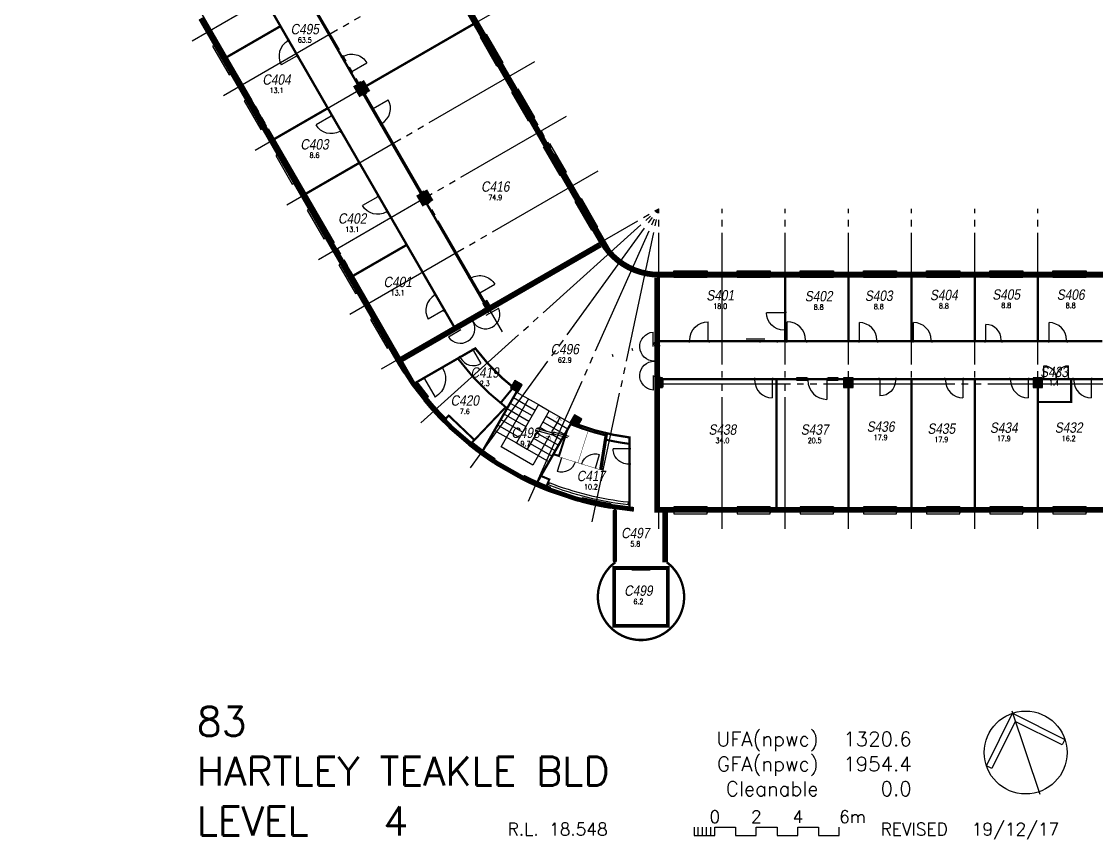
# Model space of a CAD drawing. Extents: x 22605 to 124359, y 400 to 114262.
# Drawn here: x 25540 to 77418, y 400 to 39896 of the extents above; entities that cross this region are included whole.
import ezdxf
from ezdxf.enums import TextEntityAlignment as Align

# ---------------------------------------------------------------- set-up
doc = ezdxf.new("R2010")
doc.units = 0
doc.header["$LTSCALE"] = 50
doc.header["$PDMODE"] = 1
doc.header["$PDSIZE"] = 20
doc.linetypes.add('4PHAN', pattern=[158.75, 127, -6.35, 6.35, -6.35, 6.35, -6.35])
doc.linetypes.add('INVISIBLE', pattern=[999999, 0, -999999])
doc.layers.get('0').update_dxf_attribs({"linetype": 'CONTINUOUS'})
for name, color, linetype in [('ANNTEXT_04', 7, 'CONTINUOUS'), ('EW_04', 7, 'CONTINUOUS'), ('GRIDLINE_04', 15, '4PHAN'), ('HEADER_04', 7, 'INVISIBLE'), ('ND_04', 7, 'CONTINUOUS'), ('NS_04', 7, 'CONTINUOUS'), ('NW_04', 7, 'CONTINUOUS'), ('RI_04', 7, 'CONTINUOUS'), ('SC_04', 7, 'CONTINUOUS'), ('UF_04', 7, 'CONTINUOUS'), ('WALL_04', 7, 'CONTINUOUS'), ('WW_04', 7, 'CONTINUOUS')]:
    doc.layers.add(name, color=color, linetype=linetype)
doc.styles.add('SIMPLEX', font='ARIALN.TTF', dxfattribs={"oblique": 10})
doc.styles.get("Standard").update_dxf_attribs({"font": 'simplex'})

# ---------------------------------------------------------------- blocks, each defined once
blk = doc.blocks.new('DR1H90')
blk.add_line((-0.46, 0), (-0.46, 0.92))
blk.add_arc((-0.46, 0), 0.92, 0, 90)
at = {"flags": 1}
blk.add_attdef('SILLHT', text='', height=0.1, dxfattribs=at).set_placement((0, 0), align=Align.MIDDLE)
blk = doc.blocks.new('DRFRAME')
for p, q in [((-0.5, -0.5), (-0.5, 0.5)), ((0.5, -0.5), (0.5, 0.5))]:
    blk.add_line(p, q)
at = {"flags": 1}
blk.add_attdef('SILLHT', text='', height=0.1, dxfattribs=at).set_placement((0, 0), align=Align.MIDDLE)
blk = doc.blocks.new('SPL')
for p, q in [((1, 0.5), (0, 0.5)), ((1, -0.5), (1, 0.5)), ((0, -0.5), (1, -0.5))]:
    blk.add_line(p, q)
blk = doc.blocks.new('WNOF')
blk.add_line((-0.5, 0), (0.5, 0))
at = {"flags": 1}
blk.add_attdef('SILLHT', text='', height=0.1, dxfattribs=at).set_placement((0, 0), align=Align.MIDDLE)
blk = doc.blocks.new('WNFRAME')
for p, q in [((-0.5, -0.5), (-0.5, 0.5)), ((0.5, -0.5), (0.5, 0.5))]:
    blk.add_line(p, q)
at = {"flags": 1}
blk.add_attdef('SILLHT', text='', height=0.1, dxfattribs=at).set_placement((0, 0), align=Align.MIDDLE)
blk = doc.blocks.new('RM_SPAM')
for p in [(0, 2.5), (0, 0)]:
    blk.add_point(p)
at = {"flags": 1}
for tag, p, width in [('SITENO', (-15, 0), 0.8), ('IN_OU_CODE', (-15, -2), 0.8), ('RM_TY_CODE', (-15, -6), 0.7), ('RM_CO_CODE', (-15, -4), 0.8), ('RM_FU_CODE', (-15, -8), 0.8), ('OCC/USE', (-15, -10), 0.8)]:
    blk.add_attdef(tag, p, '', height=1.25, dxfattribs=dict(at, width=width))
at = {"style": 'SIMPLEX', "oblique": 10}
blk.add_attdef('RM_NUM', text='', height=2.5, dxfattribs=at).set_placement((0, 0), align=Align.CENTER)
at = {"width": 0.8, "flags": 1}
for tag, p in [('BL_NUM', (15, 0)), ('LEVEL', (15, -2)), ('%S/L', (15, -4)), ('STUDCAP', (15, -6))]:
    blk.add_attdef(tag, text='', height=1.25, dxfattribs=at).set_placement(p, align=Align.RIGHT)
at = {"width": 0.8}
for tag, p in [('RM_AREA', (0, -2)), ('USE2', (-0.24, -6.05)), ('USE', (-0.24, -4.05))]:
    blk.add_attdef(tag, text='', height=1.25, dxfattribs=at).set_placement(p, align=Align.CENTER)
at = {"width": 0.8, "flags": 1}
blk.add_attdef('SERVS', text='', height=1.25, dxfattribs=at).set_placement((0, -8), align=Align.CENTER)
blk = doc.blocks.new('DR2H90')
for p, q in [((-0.46, 0), (-0.46, 0.46)), ((0.46, 0), (0.46, 0.46))]:
    blk.add_line(p, q)
for centre, start, end in [((-0.46, 0), 359.9998, 89.9998), ((0.46, 0), 90.0002, 180.0002)]:
    blk.add_arc(centre, 0.46, start, end)
at = {"flags": 1}
blk.add_attdef('SILLHT', text='', height=0.1, dxfattribs=at).set_placement((0, 0), align=Align.MIDDLE)
blk = doc.blocks.new('DR2H180')
for p, q in [((-0.46, 0.04), (-0.92, 0.04)), ((0.46, 0.04), (0.92, 0.04))]:
    blk.add_line(p, q)
for centre, start, end in [((-0.46, 0), 359.9998, 175.011), ((0.46, 0), 4.989, 180.0002)]:
    blk.add_arc(centre, 0.46, start, end)
at = {"flags": 1}
blk.add_attdef('SILLHT', text='', height=0.1, dxfattribs=at).set_placement((0, 0), align=Align.MIDDLE)
blk = doc.blocks.new('DR1S')
blk.add_line((-0.2, 0.1), (-1.2, 0.1))
at = {"flags": 1}
blk.add_attdef('SILLHT', text='', height=0.1, dxfattribs=at).set_placement((0, 0), align=Align.MIDDLE)
blk = doc.blocks.new('MUL')
for p, q in [((-0.5, -0.5), (-0.5, 0.5)), ((0.5, -0.5), (0.5, 0.5))]:
    blk.add_line(p, q)
blk = doc.blocks.new('C-S')
for p, q in [((0.5, 0.5), (-0.5, 0.5)), ((-0.5, 0.5), (-0.5, -0.5)), ((0.5, -0.5), (0.5, 0.5)), ((-0.5, -0.5), (0.5, -0.5))]:
    blk.add_line(p, q)
at = {"const_width": 1}
blk.add_lwpolyline([(-0.5, 0), (0.5, 0)], dxfattribs=at)
blk = doc.blocks.new('ABTITLE')
for p, q in [((291, 3), (291, 5)), ((292, 3), (292, 5)), ((293, 3), (293, 5)), ((294, 3), (294, 5))]:
    blk.add_line(p, q)
blk.add_lwpolyline([(290, 5), (290, 3), (295, 3), (295, 5), (300, 5), (300, 3), (305, 3), (305, 5), (310, 5), (310, 3), (315, 3), (315, 5), (320, 5), (320, 3), (325, 3), (325, 5)])
blk.add_point((370, 23))
at = {"color": 2}
for s, p in [('UFA(npwc)', (320, 24.5)), ('GFA(npwc)', (320, 18.5)), ('Cleanable', (320, 12.5))]:
    blk.add_text(s, height=3.5, dxfattribs=at).set_placement(p, align=Align.RIGHT)
at = {"color": 4}
blk.add_text('LEVEL', height=7, dxfattribs=at).set_placement((170, 3))
at = {"color": 2}
for s, p in [('0', (295, 6)), ('2', (305, 6)), ('4', (315, 6))]:
    blk.add_text(s, height=3, dxfattribs=at).set_placement(p, align=Align.CENTER)
for s, p in [('6m', (325, 6)), ('R.L.', (245, 3)), ('REVISED', (335, 3))]:
    blk.add_text(s, height=3, dxfattribs=at).set_placement(p)
at = {"color": 4}
for tag, p in [('BLDNO', (170, 27)), ('BUILDING', (170, 15)), ('LEVEL', (215, 3))]:
    blk.add_attdef(tag, p, '', height=7, dxfattribs=at)
at = {"color": 2}
for tag, p in [('UFA', (342.49, 24.5)), ('GFA', (342.49, 18.5)), ('CFA', (342.49, 12.5))]:
    blk.add_attdef(tag, text='', height=3.5, dxfattribs=at).set_placement(p, align=Align.RIGHT)
for tag, p in [('RL', (255, 3)), ('REVDATE', (357, 3))]:
    blk.add_attdef(tag, p, '', height=3, dxfattribs=at)
blk = doc.blocks.new('N-PT')
blk.add_lwpolyline([(0, 10.64), (0, -10.64)])
at = {"color": 1}
blk.add_lwpolyline([(8.94, -1.06), (0, 7.88), (-8.94, -1.06), (-10, 0), (0, 10), (10, 0)], close=True, dxfattribs=at)
blk.add_circle((0, 0), 10)
blk = doc.blocks.new('TXTARR2')
blk.add_line((-1, 0), (0, 0))
at = {"const_width": 0.1}
blk.add_lwpolyline([(-0.71, 0.71), (0, 0), (-0.71, -0.71)], dxfattribs=at)

msp = doc.modelspace()

# ---------------------------------------------------------------- linework, layer by layer
at = {"layer": 'ANNTEXT_04', "color": 0}
for p, q in [((48681, 19358), (50019, 21688)), ((51433, 20622), (51123, 20082)), ((50930, 19723), (50214, 18477)), ((50214, 18477), (48681, 19358))]:
    msp.add_line(p, q, dxfattribs=at)
at = {"layer": 'EW_04'}
for points, const_width in [([(47805, 39196), (47081, 40450)], 279), ([(34925, 38798), (34201, 40052)], 279), ([(49329, 36556), (48605, 37810)], 279), ([(36449, 36159), (35725, 37413)], 279), ([(50853, 33917), (50129, 35171)], 279), ([(37973, 33519), (37249, 34773)], 279), ([(39497, 30880), (38773, 32133)], 279), ([(52377, 31277), (51653, 32531)], 279), ([(41021, 28240), (40297, 29494)], 279), ([(53539, 29264), (53177, 29891)], 279), ([(56300, 27671), (57024, 27671)], 279), ([(57024, 27671), (56300, 27671)], 279), ([(58624, 27671), (60072, 27671)], 279), ([(61672, 27671), (63120, 27671)], 279), ([(64720, 27671), (66168, 27671)], 279), ([(67768, 27671), (69216, 27671)], 279), ([(70816, 27671), (72264, 27671)], 279), ([(73864, 27671), (75312, 27671)], 279), ([(76912, 27671), (78360, 27671)], 279), ([(42545, 25600), (41821, 26854)], 279), ([(43707, 23588), (43345, 24214)], 279), ([(54192, 16359), (54192, 16278)], 114), ([(56217, 16317), (57024, 16317)], 279), ([(56603, 13783), (56603, 16177)], 270), ([(58624, 16317), (60072, 16317)], 279), ([(61672, 16317), (63120, 16317)], 279), ([(64720, 16317), (66168, 16317)], 279), ([(67768, 16317), (69216, 16317)], 279), ([(70816, 16317), (72264, 16317)], 279), ([(73864, 16317), (75312, 16317)], 279), ([(76912, 16317), (78360, 16317)], 279), ([(54192, 13833), (54192, 13783)], 114)]:
    msp.add_lwpolyline(points, dxfattribs=dict(at, const_width=const_width))
for points, const_width in [([(53539, 29264, 0.26795), (56300, 27671, 0.26795)], 279), ([(43707, 23588, 0.012451), (44084, 22970, 0.414213)], 279), ([(43685, 23575, 0.245887), (55096, 16341, 0.240078)], 229), ([(45033, 21665, 0.024623), (45991, 20602)], 279), ([(47178, 19534, 0.024906), (48349, 18683, 0.024906)], 279), ([(49731, 17885, 0.024906), (51054, 17296, 0.031034)], 279), ([(52572, 16803, 0.024906), (53988, 16502, 0.031034)], 279), ([(54192, 13783, 3.015296), (56681, 13783, 3.015296)], 114)]:
    msp.add_lwpolyline(points, format="xyb", dxfattribs=dict(at, const_width=const_width))
at = {"layer": 'GRIDLINE_04'}
for p, q in [((35372, 61010), (54344, 28150)), ((29763, 57771), (48735, 24911)), ((25540, 55333), (44512, 22473)), ((33769, 38967), (45748, 45883)), ((35293, 36327), (47272, 43244)), ((36817, 33688), (48796, 40604)), ((38341, 31048), (50320, 37964)), ((39865, 28408), (51844, 35325)), ((41389, 25769), (53368, 32685)), ((42913, 23129), (56300, 30858)), ((44812, 20515), (56300, 30858)), ((47214, 18352), (56300, 30858)), ((50013, 16736), (56300, 30858)), ((53086, 15738), (56300, 30858)), ((56300, 15400), (56300, 30858)), ((59348, 15400), (59348, 30858)), ((62396, 15400), (62396, 30858)), ((65444, 15400), (65444, 30858)), ((68492, 15400), (68492, 30858)), ((71540, 15400), (71540, 30858)), ((74588, 15400), (74588, 30858)), ((56300, 27671), (56300, 27474)), ((56300, 27671), (56300, 27474)), ((56300, 22400), (123051, 22400)), ((56300, 16317), (56300, 16514))]:
    msp.add_line(p, q, dxfattribs=at)
at = {"layer": 'HEADER_04'}
for points, const_width, elevation in [([(35725, 37413), (34925, 38798)], 279, 2134), ([(38417, 39011), (38874, 38219)], 114, 2134), ([(48605, 37810), (47805, 39196)], 279, 2134), ([(41448, 37418), (40991, 38210)], 114, 2134), ([(50129, 35171), (49329, 36556)], 279, 2134), ([(37249, 34773), (36449, 36159)], 279, 2134), ([(40512, 35381), (40970, 34590)], 114, 2134), ([(42896, 34910), (42439, 35702)], 114, 2134), ([(51653, 32531), (50853, 33917)], 279, 2134), ([(38773, 32133), (37973, 33519)], 279, 2134), ([(42760, 31488), (43217, 30696)], 114, 2134), ([(53177, 29891), (52377, 31277)], 279, 2134), ([(40297, 29494), (39497, 30880)], 279, 2134), ([(41821, 26854), (41021, 28240)], 279, 2134), ([(47621, 26727), (47163, 27519)], 114, 2134), ([(58624, 27671), (57024, 27671)], 279, 2134), ([(61672, 27671), (60072, 27671)], 279, 2134), ([(64720, 27671), (63120, 27671)], 279, 2134), ([(67768, 27671), (66168, 27671)], 279, 2134), ([(70816, 27671), (69216, 27671)], 279, 2134), ([(73864, 27671), (72264, 27671)], 279, 2134), ([(76912, 27671), (75312, 27671)], 279, 2134), ([(45503, 26737), (45961, 25945)], 114, 2134), ([(46594, 25152), (47914, 25914)], 279, 2100), ([(43345, 24214), (42545, 25600)], 279, 2134), ([(62396, 25867), (62396, 24953)], 114, 2134), ([(56217, 22737), (56217, 24261)], 279, 2100), ([(58719, 24457), (57754, 24457)], 114, 2134), ([(61139, 24457), (62039, 24457)], 114, 2100), ([(63418, 24457), (62453, 24457)], 114, 2134), ([(66856, 24457), (65941, 24457)], 114, 2134), ([(69470, 24457), (68555, 24457)], 114, 2134), ([(72857, 24457), (72037, 24457)], 114, 2134), ([(76010, 24457), (75096, 24457)], 114, 2134), ([(46677, 23673), (47353, 24062)], 110, 2100), ([(45883, 23215), (44930, 22666)], 110, 2100), ([(44643, 22400), (45145, 21752)], 100, 2100), ([(60884, 22629), (61804, 22629)], 114, 2100), ([(63448, 22629), (62940, 22629)], 114, 2100), ([(63448, 22629), (64448, 22629)], 114, 2100), ([(64448, 22629), (64955, 22629)], 114, 2100), ([(66933, 22629), (67753, 22629)], 114, 2134), ([(70092, 22629), (71007, 22629)], 114, 2134), ([(73237, 22629), (74152, 22629)], 114, 2134), ([(74831, 22629), (76111, 22629)], 114, 2100), ([(76285, 22629), (77200, 22629)], 114, 2134), ([(54883, 18493), (54883, 19293)], 110, 2100), ([(52289, 18619), (51574, 18847)], 20, 2100), ([(53259, 18318), (52543, 18540)], 20, 2100), ([(54192, 13833), (54192, 16278)], 114, 2700), ([(58624, 16317), (57024, 16317)], 279, 2134), ([(61672, 16317), (60072, 16317)], 279, 2134), ([(64720, 16317), (63120, 16317)], 279, 2134), ([(67768, 16317), (66168, 16317)], 279, 2134), ([(70816, 16317), (69216, 16317)], 279, 2134), ([(73864, 16317), (72264, 16317)], 279, 2134), ([(76912, 16317), (75312, 16317)], 279, 2134), ([(55886, 13508), (54986, 13508)], 190, 2100)]:
    msp.add_lwpolyline(points, dxfattribs=dict(at, const_width=const_width, elevation=elevation))
for points, const_width in [([(35725, 37413), (34925, 38798)], 279), ([(48605, 37810), (47805, 39196)], 279), ([(50129, 35171), (49329, 36556)], 279), ([(37249, 34773), (36449, 36159)], 279), ([(51653, 32531), (50853, 33917)], 279), ([(38773, 32133), (37973, 33519)], 279), ([(53177, 29891), (52377, 31277)], 279), ([(40297, 29494), (39497, 30880)], 279), ([(41821, 26854), (41021, 28240)], 279), ([(58624, 27671), (57024, 27671)], 279), ([(61672, 27671), (60072, 27671)], 279), ([(64720, 27671), (63120, 27671)], 279), ([(67768, 27671), (66168, 27671)], 279), ([(70816, 27671), (69216, 27671)], 279), ([(73864, 27671), (72264, 27671)], 279), ([(76912, 27671), (75312, 27671)], 279), ([(43345, 24214), (42545, 25600)], 279), ([(44643, 22400), (45145, 21752)], 100), ([(54192, 13833), (54192, 16278)], 114), ([(58624, 16317), (57024, 16317)], 279), ([(61672, 16317), (60072, 16317)], 279), ([(64720, 16317), (63120, 16317)], 279), ([(67768, 16317), (66168, 16317)], 279), ([(70816, 16317), (69216, 16317)], 279), ([(73864, 16317), (72264, 16317)], 279), ([(76912, 16317), (75312, 16317)], 279)]:
    msp.add_lwpolyline(points, dxfattribs=dict(at, const_width=const_width))
at = {"layer": 'NS_04', "const_width": 20}
for points in [[(52394, 18596), (52873, 20098)], [(51515, 18866), (51574, 18847)], [(52289, 18619), (52543, 18540)], [(53259, 18318), (53418, 18269)]]:
    msp.add_lwpolyline(points, dxfattribs=at)
at = {"layer": 'NW_04'}
for points, const_width in [([(36536, 42269), (38417, 39011)], 114), ([(39010, 41641), (40991, 38210)], 114), ([(38036, 39671), (35446, 38175)], 114), ([(41955, 36654), (47443, 39823)], 114), ([(38874, 38219), (40512, 35381)], 114), ([(41448, 37418), (41753, 36890)], 114), ([(42058, 36362), (42439, 35702)], 114), ([(40322, 35711), (37732, 34216)], 114), ([(42896, 34910), (44801, 31610)], 114), ([(40970, 34590), (42760, 31488)], 114), ([(41846, 33072), (39256, 31576)], 114), ([(45106, 31083), (47163, 27519)], 114), ([(43217, 30696), (45503, 26737)], 114), ([(44132, 29112), (41542, 27617)], 114), ([(53464, 29118), (47914, 25914)], 279), ([(56217, 24261), (56217, 27532)], 279), ([(62396, 27531), (62396, 25867)], 114), ([(65444, 27531), (65444, 24515)], 114), ([(68492, 27531), (68492, 24515)], 114), ([(71540, 27531), (71540, 24515)], 114), ([(74588, 27531), (74588, 24515)], 114), ([(47621, 26727), (47849, 26331)], 114), ([(45961, 25945), (46418, 25153)], 114), ([(46594, 25152), (43718, 23492)], 279), ([(62396, 24953), (62396, 24515)], 114), ([(56357, 24457), (57754, 24457)], 114), ([(58719, 24457), (61139, 24457)], 114), ([(62039, 24457), (62453, 24457)], 114), ([(63418, 24457), (65941, 24457)], 114), ([(66856, 24457), (68555, 24457)], 114), ([(69470, 24457), (72037, 24457)], 114), ([(72857, 24457), (75096, 24457)], 114), ([(76010, 24457), (77699, 24457)], 114), ([(47353, 24062), (47480, 24136)], 110), ([(45883, 23215), (46677, 23673)], 110), ([(56217, 16177), (56217, 22737)], 279), ([(44550, 22447), (44930, 22666)], 110), ([(56471, 22629), (60884, 22629)], 114), ([(61804, 22629), (62940, 22629)], 114), ([(61971, 22572), (61971, 16456)], 114), ([(64955, 22629), (65215, 22629)], 114), ([(65673, 22629), (66933, 22629)], 114), ([(67753, 22629), (70092, 22629)], 114), ([(68492, 22572), (68492, 16456)], 114), ([(71007, 22629), (73237, 22629)], 114), ([(71540, 22572), (71540, 16456)], 114), ([(74152, 22629), (74359, 22629)], 114), ([(76195, 22572), (76195, 21522), (74645, 21522)], 100), ([(74817, 22629), (74831, 22629)], 114), ([(76111, 22629), (76285, 22629)], 114), ([(77200, 22629), (79211, 22629)], 114), ([(47752, 19086), (49442, 22028)], 114), ([(49234, 22178), (48689, 21514)], 100), ([(65444, 22229), (65444, 16456)], 114), ([(74588, 22229), (74588, 16456)], 114), ([(48873, 21240), (47314, 19603)], 100), ([(47361, 19725), (46157, 20871), (46041, 20749)], 100), ([(50385, 17574), (52061, 20492)], 114), ([(51253, 18991), (51479, 18919), (51868, 20139)], 100), ([(53492, 18247), (53769, 20012)], 160), ([(54883, 19293), (54883, 19860)], 110), ([(54883, 18493), (54884, 16360)], 110), ([(50604, 17956), (51010, 17786), (50896, 17508)], 100), ([(55886, 13508), (56731, 13508), (56731, 10718), (54141, 10718), (54141, 13508), (54986, 13508)], 190)]:
    msp.add_lwpolyline(points, dxfattribs=dict(at, const_width=const_width))
for points, const_width in [([(47409, 24150, 0.067193), (49506, 22033, 0.056721)], 110), ([(46596, 23626, 0.069076), (48933, 21256, 0.067339)], 100), ([(53703, 19920, -0.037778), (52087, 20435, -0.037778)], 100), ([(54931, 19805, -0.058188), (52421, 20418, -0.056721)], 110), ([(53779, 19697, 0.02344), (54835, 19510, 0.02344)], 100)]:
    msp.add_lwpolyline(points, format="xyb", dxfattribs=dict(at, const_width=const_width))
msp.add_lwpolyline([(54816, 16583), (54826, 16682, -0.069476), (50999, 17628), (50962, 17535, 0.069476)], format="xyb", close=True, dxfattribs=at)
at = {"layer": 'SC_04'}
for p, q in [((49428, 22004), (50486, 21397)), ((49125, 21476), (50182, 20868)), ((49277, 21740), (50334, 21133)), ((50486, 21397), (49423, 19547)), ((50486, 21397), (51004, 21099)), ((48821, 20947), (49878, 20340)), ((48973, 21211), (50030, 20604)), ((51004, 21099), (50498, 20219)), ((50852, 20835), (51909, 20228)), ((51004, 21099), (52061, 20492)), ((48517, 20418), (49575, 19811)), ((48669, 20683), (49727, 20075)), ((50418, 20241), (51233, 20022)), ((50549, 20306), (50877, 20117)), ((50700, 20571), (51758, 19963)), ((48366, 20154), (49423, 19547)), ((50451, 20137), (49941, 19249)), ((50245, 19778), (51302, 19170)), ((50351, 20164), (51167, 19945)), ((50397, 20042), (51454, 19435)), ((51134, 20007), (51167, 19945)), ((51134, 20007), (51892, 19803)), ((51162, 19954), (51606, 19699)), ((51201, 20083), (51959, 19880)), ((51201, 20083), (51233, 20022)), ((49423, 19547), (49941, 19249)), ((49941, 19249), (50998, 18642)), ((50093, 19513), (51150, 18906))]:
    msp.add_line(p, q, dxfattribs=at)
at = {"layer": 'UF_04'}
msp.add_line((54986, 13413), (55886, 13413), dxfattribs=at)
at = {"layer": 'WALL_04'}
for p, q in [((48053, 25833), (48110, 25932)), ((56046, 24415), (56078, 24305)), ((55044, 24001), (55012, 24111)), ((54043, 23827), (54075, 23717))]:
    msp.add_line(p, q, dxfattribs=at)

# ---------------------------------------------------------------- block references
at = {"layer": 'ANNTEXT_04', "color": 0, "xscale": 200, "yscale": 200, "zscale": 200, "rotation": 60.12741665277969}
for p in [(51533, 20796), (51030, 19896)]:
    msp.add_blockref('TXTARR2', p, dxfattribs=at)
at = {"layer": 'ANNTEXT_04', "xscale": 200, "yscale": 200, "zscale": 200}
msp.add_blockref('ABTITLE', (0, 0), dxfattribs=at).add_auto_attribs({'BLDNO': '83', 'BUILDING': 'HARTLEY TEAKLE BLD', 'LEVEL': '4', 'RL': '18.548', 'UFA': '1320.6', 'GFA': '1954.4', 'CFA': '0.0', 'REVDATE': '19/12/17'})
at = {"layer": 'ANNTEXT_04', "xscale": 200, "yscale": 200, "zscale": 200, "rotation": 18.50999999999999}
msp.add_blockref('N-PT', (74000, 4600), dxfattribs=at)
at = {"layer": 'ND_04'}
for name, p, xscale, yscale, zscale, rotation in [('DR1H90', (38596, 38586), 914.3999828092799, 914.3999828092799, 2133.599959888319, 120), ('DRFRAME', (38645, 38615), 914.3999828092798, 114.2999914046401, 2133.599959888319, 300.0000000000001), ('DR1H90', (41269, 37842), -914.3999828092799, 914.3999828092799, 2133.599959888319, 299.9999999999998), ('DRFRAME', (41220, 37814), 914.3999828092797, 114.2999914046401, 2133.599959888319, 120), ('DR1H90', (42717, 35335), 914.3999828092799, 914.3999828092799, 2133.599959888319, 300.0000000000001), ('DR1H90', (40691, 34957), -914.3999828092799, 914.3999828092799, 2133.599959888319, 120), ('DRFRAME', (40741, 34985), 914.3999828092798, 114.2999914046401, 2133.599959888319, 300.0000000000001), ('DRFRAME', (42668, 35306), 914.3999828092797, 114.2999914046401, 2133.599959888319, 120), ('DR1H90', (42939, 31063), -914.3999828092799, 914.3999828092799, 2133.599959888319, 120), ('DRFRAME', (42989, 31092), 914.3999828092798, 114.2999914046401, 2133.599959888319, 300.0000000000001), ('DRFRAME', (47392, 27123), 914.3999828092797, 114.2999914046401, 2133.599959888319, 120), ('DR1H90', (47442, 27152), -914.3999828092799, 914.3999828092799, 2133.599959888319, 300.0000000000003), ('DR1H90', (45683, 26312), 914.3999828092799, 914.3999828092799, 2133.599959888319, 120), ('DRFRAME', (45732, 26341), 914.3999828092798, 114.2999914046401, 2133.599959888319, 300.0000000000001), ('DR2H180', (47324, 25412), 1523.999999999993, 1523.999999999993, 2075, 210), ('DRFRAME', (47254, 25533), 1473.999999999993, 279.3999789891204, 2075, 30), ('DR1H90', (62339, 25410), -914.3999656185604, 914.3999656185604, 2133.59991977664, 90), ('DRFRAME', (62396, 25410), 914.3999656185604, 114.29999570232, 2133.59991977664, 270), ('DR2H180', (56078, 23499), -1523.999942697599, 1523.999942697599, 2075, 90), ('DRFRAME', (58237, 24457), 965.19996370848, 114.2999914046401, 2133.59991977664, 180), ('DRFRAME', (61589, 24457), 850, 114.2999914046401, 2075, 180), ('DRFRAME', (62936, 24457), 965.19996370848, 114.2999914046401, 2133.59991977664, 180), ('DRFRAME', (66398, 24457), 914.3999656185604, 114.2999914046401, 2133.59991977664, 180), ('DRFRAME', (69013, 24457), 914.3999656185604, 114.2999914046401, 2133.59991977664, 180), ('DRFRAME', (72447, 24457), 819.9999999999999, 114.29999140464, 2133.999999999999, 180), ('DRFRAME', (75553, 24457), 914.3999656185604, 114.2999914046401, 2133.59991977664, 180), ('DRFRAME', (47015, 23868), 729.9999999255459, 110, 2075, 29.953225), ('DR1H90', (47043, 23820), 779.999999925546, 779.999999925546, 2075, 209.953225), ('DRFRAME', (56217, 23499), 1473.999942697599, 279.39998949456, 2075, 90), ('DRFRAME', (45406, 22940), 1050.000000000028, 110, 2075, 209.953225), ('DR1H90', (45434, 22893), -1100.000000000028, 1100.000000000028, 2075, 209.953225), ('DRFRAME', (61344, 22629), 870.0000000000001, 114.2999914046402, 2075, 180), ('DR1H90', (61344, 22572), 920, 920, 2075, 180), ('DRFRAME', (63948, 22629), 950, 114.2999914046402, 2075, 180), ('DR1H90', (63948, 22572), 1000, 1000, 2075, 180), ('DR1H90', (67343, 22572), -819.9999999999999, 819.9999999999999, 2133.999999999999, 180), ('DR1H90', (70549, 22572), 914.3999656185604, 914.3999656185604, 2133.59991977664, 180), ('DR1H90', (73695, 22572), 914.3999656185604, 914.3999656185604, 2133.59991977664, 180), ('DRFRAME', (75471, 22629), 1230, 114.2999914046402, 2075, 180), ('DR1H90', (76743, 22572), 914.3999656185604, 914.3999656185604, 2133.59991977664, 180), ('DR1H90', (52904, 18438), -749.9636046140434, 749.9636046140436, 2075, 342.803068), ('DR1H90', (54828, 18893), -800.000000000001, 800.000000000001, 2075, 90.02122699999997), ('DRFRAME', (54883, 18893), 750.0000000000009, 110, 2075, 90.021227), ('DR1H90', (51928, 18723), -750.5738341302123, 750.5738341302123, 2075, 162.331697), ('DRFRAME', (51931, 18733), 700.5738341302123, 20, 2075, 162.331697), ('DRFRAME', (52901, 18429), 699.9636046140436, 20, 2075, 162.803068)]:
    msp.add_blockref(name, p, dxfattribs=dict(at, xscale=xscale, yscale=yscale, zscale=zscale, rotation=rotation))
for name, p, xscale, yscale, zscale in [('DR1H90', (58237, 24515), -965.19996370848, 965.19996370848, 2133.59991977664), ('DR1H90', (62936, 24515), 965.19996370848, 965.19996370848, 2133.59991977664), ('DR1H90', (66398, 24515), 914.3999656185604, 914.3999656185604, 2133.59991977664), ('DR1H90', (69013, 24515), 914.3999656185604, 914.3999656185604, 2133.59991977664), ('DR1H90', (72447, 24515), 819.9999999999999, 819.9999999999999, 2133.999999999999), ('DR1H90', (75553, 24515), 914.3999656185604, 914.3999656185604, 2133.59991977664), ('DR1S', (61589, 24515), 900, 450, 2075), ('DR2H90', (75471, 22686), -1280, 1280, 2075), ('DRFRAME', (67343, 22629), 819.9999999999999, 114.29999140464, 2133.999999999999), ('DRFRAME', (70549, 22629), 914.3999656185604, 114.2999914046401, 2133.59991977664), ('DRFRAME', (73695, 22629), 914.3999656185604, 114.2999914046401, 2133.59991977664), ('DRFRAME', (76743, 22629), 914.3999656185604, 114.2999914046401, 2133.59991977664), ('DRFRAME', (55436, 13508), 900, 190, 2100)]:
    msp.add_blockref(name, p, dxfattribs=dict(at, xscale=xscale, yscale=yscale, zscale=zscale))
at = {"layer": 'NW_04', "zscale": 3111.499766015206}
for p, xscale, yscale, rotation in [((41955, 36654), 609.599954158081, 228.5999828092804, 300.0000000000001), ((45003, 31375), 609.599954158081, 228.5999828092804, 300.0000000000001), ((47975, 26228), 304.7999770790405, 228.5999828092804, 300.0000000000001), ((56300, 22457), 457.1999656185609, 342.8999742139206, 270), ((65444, 22457), 457.1999656185609, 457.1999656185609, 270), ((74588, 22457), 457.1999656185609, 457.1999656185609, 270), ((49417, 22277), 406.3999694387209, 406.3999694387209, 330.1274180000001), ((52303, 20620), 406.3999694387209, 406.3999694387209, 330.1274180000001)]:
    msp.add_blockref('C-S', p, dxfattribs=dict(at, xscale=xscale, yscale=yscale, rotation=rotation))
at = {"layer": 'RI_04', "xscale": 200, "yscale": 200, "zscale": 200}
for p, values in [((39210, 39278), {'RM_NUM': 'C495', 'RM_AREA': '63.5'}), ((37848, 36844), {'RM_NUM': 'C404', 'RM_AREA': '13.1'}), ((39682, 33715), {'RM_NUM': 'C403', 'RM_AREA': '8.6'}), ((48402, 31677), {'RM_NUM': 'C416', 'RM_AREA': '74.9'}), ((41501, 30136), {'RM_NUM': 'C402', 'RM_AREA': '13.1'}), ((43694, 27070), {'RM_NUM': 'C401', 'RM_AREA': '13.1'}), ((59260, 26425), {'RM_NUM': 'S401', 'RM_AREA': '18.0'}), ((64012, 26384), {'RM_NUM': 'S402', 'RM_AREA': '8.8'}), ((66911, 26405), {'RM_NUM': 'S403', 'RM_AREA': '8.8'}), ((70052, 26441), {'RM_NUM': 'S404', 'RM_AREA': '8.8'}), ((73061, 26464), {'RM_NUM': 'S405', 'RM_AREA': '8.8'}), ((76172, 26458), {'RM_NUM': 'S406', 'RM_AREA': '8.8'}), ((51757, 23825), {'RM_NUM': 'C496', 'RM_AREA': '62.9'}), ((47894, 22698), {'RM_NUM': 'C419', 'RM_AREA': '2.3'}), ((75371, 22726), {'RM_NUM': 'S433', 'RM_AREA': '1.4'}), ((46933, 21346), {'RM_NUM': 'C420', 'RM_AREA': '7.6'}), ((49861, 19789), {'RM_NUM': 'C498', 'RM_AREA': '9.7'}), ((59366, 19943), {'RM_NUM': 'S438', 'RM_AREA': '34.0'}), ((63817, 19943), {'RM_NUM': 'S437', 'RM_AREA': '20.5'}), ((67001, 20086), {'RM_NUM': 'S436', 'RM_AREA': '17.9'}), ((69930, 19988), {'RM_NUM': 'S435', 'RM_AREA': '17.9'}), ((72947, 20034), {'RM_NUM': 'S434', 'RM_AREA': '17.9'}), ((76077, 20039), {'RM_NUM': 'S432', 'RM_AREA': '16.2'}), ((53022, 17702), {'RM_NUM': 'C417', 'RM_AREA': '10.2'}), ((55162, 14947), {'RM_NUM': 'C497', 'RM_AREA': '5.8'}), ((55310, 12166), {'RM_NUM': 'C499', 'RM_AREA': '6.2'})]:
    msp.add_blockref('RM_SPAM', p, dxfattribs=at).add_auto_attribs(values)
at = {"layer": 'WW_04'}
for name, p, xscale, yscale, zscale, rotation in [('WNFRAME', (48205, 38503, 457), -1600.19993983248, 279.3999789891204, 1676.399936967359, 300.0000000000001), ('SPL', (48128, 38458, 457), 50.00000000000001, -1600.19993983248, -1600.19993983248, 210), ('WNOF', (48205, 38503, 457), -1600.19993983248, 279.3999789891204, 1676.39993696736, 120), ('SPL', (48326, 38573, 457), 50.79999808992002, -1600.19993983248, 1600.19993983248, 29.99999999999999), ('SPL', (35204, 38036, 457), 50.79999808992002, 1600.19993983248, 1600.19993983248, 210), ('WNFRAME', (35325, 38106, 457), 1600.19993983248, 279.3999789891204, 1676.399936967359, 120), ('WNOF', (35325, 38106, 457), 1600.19993983248, 279.3999789891204, 1676.39993696736, 300.0000000000001), ('SPL', (35402, 38150, 457), 50, 1600.19993983248, 1600.19993983248, 29.99999999999999), ('WNFRAME', (49729, 35864, 457), -1600.19993983248, 279.3999789891204, 1676.399936967359, 300.0000000000001), ('SPL', (49652, 35819, 457), 50.00000000000001, -1600.19993983248, -1600.19993983248, 210), ('WNOF', (49729, 35864, 457), -1600.19993983248, 279.3999789891204, 1676.39993696736, 120), ('SPL', (49850, 35933, 457), 50.79999808992002, -1600.19993983248, 1600.19993983248, 29.99999999999999), ('SPL', (36728, 35396, 457), 50.79999808992002, 1600.19993983248, 1600.19993983248, 210), ('WNFRAME', (36849, 35466, 457), 1600.19993983248, 279.3999789891204, 1676.399936967359, 120), ('WNOF', (36849, 35466, 457), 1600.19993983248, 279.3999789891204, 1676.39993696736, 300.0000000000001), ('SPL', (36926, 35511, 457), 50, 1600.19993983248, 1600.19993983248, 29.99999999999999), ('WNFRAME', (51253, 33224, 457), -1600.19993983248, 279.3999789891204, 1676.399936967359, 300.0000000000001), ('SPL', (51176, 33179, 457), 50.00000000000001, -1600.19993983248, -1600.19993983248, 210), ('WNOF', (51253, 33224, 457), -1600.19993983248, 279.3999789891204, 1676.39993696736, 120), ('SPL', (51374, 33294, 457), 50.79999808992002, -1600.19993983248, 1600.19993983248, 29.99999999999999), ('SPL', (38252, 32756, 457), 50.79999808992002, 1600.19993983248, 1600.19993983248, 210), ('WNFRAME', (38373, 32826, 457), 1600.19993983248, 279.3999789891204, 1676.399936967359, 120), ('WNOF', (38373, 32826, 457), 1600.19993983248, 279.3999789891204, 1676.39993696736, 300.0000000000001), ('SPL', (38450, 32871, 457), 50, 1600.19993983248, 1600.19993983248, 29.99999999999999), ('WNFRAME', (52777, 30584, 457), -1600.19993983248, 279.3999789891204, 1676.399936967359, 300.0000000000001), ('SPL', (52700, 30539, 457), 50.00000000000001, -1600.19993983248, -1600.19993983248, 210), ('WNOF', (52777, 30584, 457), -1600.19993983248, 279.3999789891204, 1676.39993696736, 120), ('SPL', (52898, 30654, 457), 50.79999808992002, -1600.19993983248, 1600.19993983248, 29.99999999999999), ('SPL', (39776, 30117, 457), 50.79999808992002, 1600.19993983248, 1600.19993983248, 210), ('WNFRAME', (39897, 30187, 457), 1600.19993983248, 279.3999789891204, 1676.399936967359, 120), ('WNOF', (39897, 30187, 457), 1600.19993983248, 279.3999789891204, 1676.39993696736, 300.0000000000001), ('SPL', (39974, 30231, 457), 50, 1600.19993983248, 1600.19993983248, 29.99999999999999), ('SPL', (41300, 27477, 457), 50.79999808992002, 1600.19993983248, 1600.19993983248, 210), ('WNFRAME', (41421, 27547, 457), 1600.19993983248, 279.3999789891204, 1676.399936967359, 120), ('WNOF', (41421, 27547, 457), 1600.19993983248, 279.3999789891204, 1676.39993696736, 300.0000000000001), ('SPL', (41498, 27592, 457), 50, 1600.19993983248, 1600.19993983248, 29.99999999999999), ('SPL', (57824, 27810, 457), 50.79999808992002, -1600.19993983248, 1600.19993983248, 89.99999993312375), ('WNOF', (57824, 27671, 457), -1600.19993983248, 279.39998949456, 1676.39993696736, 180), ('SPL', (57824, 27581, 457), 50, -1600.19993983248, -1600.19993983248, 270), ('SPL', (60872, 27810, 457), 50.79999808992002, -1600.19993983248, 1600.19993983248, 89.99999993312375), ('WNOF', (60872, 27671, 457), -1600.19993983248, 279.39998949456, 1676.39993696736, 180), ('SPL', (60872, 27581, 457), 50, -1600.19993983248, -1600.19993983248, 270), ('SPL', (63920, 27810, 457), 50.79999808992002, -1600.19993983248, 1600.19993983248, 89.99999993312375), ('WNOF', (63920, 27671, 457), -1600.19993983248, 279.39998949456, 1676.39993696736, 180), ('SPL', (63920, 27581, 457), 50, -1600.19993983248, -1600.19993983248, 270), ('SPL', (66968, 27810, 457), 50.79999808992002, -1600.19993983248, 1600.19993983248, 89.99999993312375), ('WNOF', (66968, 27671, 457), -1600.19993983248, 279.39998949456, 1676.39993696736, 180), ('SPL', (66968, 27581, 457), 50, -1600.19993983248, -1600.19993983248, 270), ('SPL', (70016, 27810, 457), 50.79999808992002, -1600.19993983248, 1600.19993983248, 89.99999993312375), ('WNOF', (70016, 27671, 457), -1600.19993983248, 279.39998949456, 1676.39993696736, 180), ('SPL', (70016, 27581, 457), 50, -1600.19993983248, -1600.19993983248, 270), ('SPL', (73064, 27810, 457), 50.79999808992002, -1600.19993983248, 1600.19993983248, 89.99999993312375), ('WNOF', (73064, 27671, 457), -1600.19993983248, 279.39998949456, 1676.39993696736, 180), ('SPL', (73064, 27581, 457), 50, -1600.19993983248, -1600.19993983248, 270), ('SPL', (76112, 27810, 457), 50.79999808992002, -1600.19993983248, 1600.19993983248, 89.99999993312375), ('WNOF', (76112, 27671, 457), -1600.19993983248, 279.39998949456, 1676.39993696736, 180), ('SPL', (76112, 27581, 457), 50, -1600.19993983248, -1600.19993983248, 270), ('SPL', (42824, 24837, 457), 50.79999808992002, 1600.19993983248, 1600.19993983248, 210), ('WNFRAME', (42945, 24907, 457), 1600.19993983248, 279.3999789891204, 1676.399936967359, 120), ('WNOF', (42945, 24907, 457), 1600.19993983248, 279.3999789891204, 1676.39993696736, 300.0000000000001), ('SPL', (43022, 24952, 457), 50, 1600.19993983248, 1600.19993983248, 29.99999999999999), ('SPL', (44894, 22076, 900), 50, 819.9999999999999, 50, 217.750951), ('WNFRAME', (44894, 22076, 900), 770, 100, 1175, 307.750951), ('SPL', (44894, 22076, 900), 50, 819.9999999999999, 50, 37.75095100000001), ('WNOF', (44894, 22076, 900), 819.9999999999998, 819.9999999999998, 1200, 127.750951), ('SPL', (63194, 22636), 50, 507.5, 50, 90), ('WNOF', (63194, 22629), 507.5, 507.5, 2100, 180), ('SPL', (63194, 22622), 50, 507.5, 50, 270), ('WNFRAME', (63194, 22629), 457.5, 114.2999914046402, 2075, 180), ('SPL', (64702, 22636), 50, 507.5, 50, 90), ('WNOF', (64702, 22629), 507.5, 507.5, 2100, 180), ('SPL', (64702, 22622), 50, 507.5, 50, 270), ('SPL', (54135, 15056, 1000), 50, 2445.394198638121, 2445.394198638121, 180), ('WNFRAME', (54192, 15056, 1000), 2445.394198638121, 114.29999570232, 1700, 90), ('WNOF', (54192, 15056, 1000), 2445.394198638121, 114.29999570232, 1700, 270), ('WNFRAME', (57824, 16317, 457), 1600.19993983248, 279.39998949456, 1676.399936967359, 180), ('SPL', (57824, 16406, 457), 50, 1600.19993983248, 1600.19993983248, 90), ('SPL', (57824, 16177, 457), 50.79999808992002, 1600.19993983248, 1600.19993983248, 270), ('WNFRAME', (60872, 16317, 457), 1600.19993983248, 279.39998949456, 1676.399936967359, 180), ('SPL', (60872, 16406, 457), 50, 1600.19993983248, 1600.19993983248, 90), ('SPL', (60872, 16177, 457), 50.79999808992002, 1600.19993983248, 1600.19993983248, 270), ('WNFRAME', (63920, 16317, 457), 1600.19993983248, 279.39998949456, 1676.399936967359, 180), ('SPL', (63920, 16406, 457), 50, 1600.19993983248, 1600.19993983248, 90), ('SPL', (63920, 16177, 457), 50.79999808992002, 1600.19993983248, 1600.19993983248, 270), ('WNFRAME', (66968, 16317, 457), 1600.19993983248, 279.39998949456, 1676.399936967359, 180), ('SPL', (66968, 16406, 457), 50, 1600.19993983248, 1600.19993983248, 90), ('SPL', (66968, 16177, 457), 50.79999808992002, 1600.19993983248, 1600.19993983248, 270), ('WNFRAME', (70016, 16317, 457), 1600.19993983248, 279.39998949456, 1676.399936967359, 180), ('SPL', (70016, 16406, 457), 50, 1600.19993983248, 1600.19993983248, 90), ('SPL', (70016, 16177, 457), 50.79999808992002, 1600.19993983248, 1600.19993983248, 270), ('WNFRAME', (73064, 16317, 457), 1600.19993983248, 279.39998949456, 1676.399936967359, 180), ('SPL', (73064, 16406, 457), 50, 1600.19993983248, 1600.19993983248, 90), ('SPL', (73064, 16177, 457), 50.79999808992002, 1600.19993983248, 1600.19993983248, 270), ('WNFRAME', (76112, 16317, 457), 1600.19993983248, 279.39998949456, 1676.399936967359, 180), ('SPL', (76112, 16406, 457), 50, 1600.19993983248, 1600.19993983248, 90), ('SPL', (76112, 16177, 457), 50.79999808992002, 1600.19993983248, 1600.19993983248, 270), ('MUL', (54192, 15056, 1000), 50, 100, 1700, 90)]:
    msp.add_blockref(name, p, dxfattribs=dict(at, xscale=xscale, yscale=yscale, zscale=zscale, rotation=rotation))
for name, p, xscale, yscale, zscale in [('WNFRAME', (57824, 27671, 457), -1600.19993983248, 279.39998949456, 1676.399936967359), ('WNFRAME', (60872, 27671, 457), -1600.19993983248, 279.39998949456, 1676.399936967359), ('WNFRAME', (63920, 27671, 457), -1600.19993983248, 279.39998949456, 1676.399936967359), ('WNFRAME', (66968, 27671, 457), -1600.19993983248, 279.39998949456, 1676.399936967359), ('WNFRAME', (70016, 27671, 457), -1600.19993983248, 279.39998949456, 1676.399936967359), ('WNFRAME', (73064, 27671, 457), -1600.19993983248, 279.39998949456, 1676.399936967359), ('WNFRAME', (76112, 27671, 457), -1600.19993983248, 279.39998949456, 1676.399936967359), ('WNFRAME', (64702, 22629), 457.5, 114.2999914046402, 2075), ('SPL', (54199, 15056, 1000), 50, 2445.394198638121, 2445.394198638121), ('WNOF', (57824, 16317, 457), 1600.19993983248, 279.39998949456, 1676.39993696736), ('WNOF', (60872, 16317, 457), 1600.19993983248, 279.39998949456, 1676.39993696736), ('WNOF', (63920, 16317, 457), 1600.19993983248, 279.39998949456, 1676.39993696736), ('WNOF', (66968, 16317, 457), 1600.19993983248, 279.39998949456, 1676.39993696736), ('WNOF', (70016, 16317, 457), 1600.19993983248, 279.39998949456, 1676.39993696736), ('WNOF', (73064, 16317, 457), 1600.19993983248, 279.39998949456, 1676.39993696736), ('WNOF', (76112, 16317, 457), 1600.19993983248, 279.39998949456, 1676.39993696736)]:
    msp.add_blockref(name, p, dxfattribs=dict(at, xscale=xscale, yscale=yscale, zscale=zscale))

doc.saveas('drawing.dxf')
